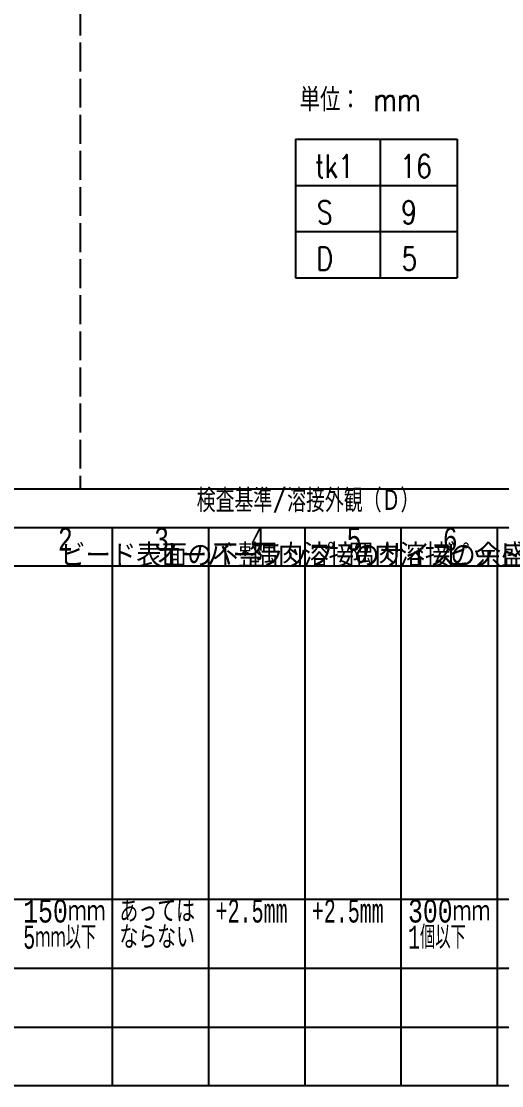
# Model space of a CAD drawing. Header units: millimetres. Extents: x -4568 to 36914, y -114 to 17788.
# Drawn here: x 5549 to 6048, y 15492 to 16598 of the extents above; entities that cross this region are included whole.
import ezdxf
from ezdxf.enums import TextEntityAlignment as Align

# ---------------------------------------------------------------- set-up
doc = ezdxf.new("R2010")
doc.units = ezdxf.units.MM
doc.header["$LTSCALE"] = 5
doc.linetypes.add('DASHED', pattern=[7.5, 6, -1.5])
doc.layers.get('0').update_dxf_attribs({"color": 255})
doc.layers.add('寸法', color=4, linetype='Continuous')
doc.layers.add('文字', color=7, linetype='Continuous')
doc.styles.add('04setumei', font='simplex.shx', dxfattribs={"width": 0.7, "height": 2.5, "bigfont": 'extfont2.shx'})
doc.styles.add('DLSTANDARD1', font='monotxt.shx', dxfattribs={"width": 0.6, "bigfont": 'extfont'})
doc.styles.add('TATEGAKI', font='txt', dxfattribs={"bigfont": 'bigfont.shx'})

msp = doc.modelspace()

# ---------------------------------------------------------------- linework, layer by layer
at = {"linetype": 'DASHED', "lineweight": -3}
msp.add_line((5610.369, 17588.38), (5610.369, 16112.38), dxfattribs=at)
at = {"linetype": 'Continuous', "lineweight": -3}
for p, q in [((3444, 16112.38), (6648, 16112.38)), ((3444, 16072.38), (6648, 16072.38)), ((3444, 16032.38), (6344, 16032.38)), ((3444, 15686.089), (6344, 15686.089)), ((3444, 15614.315), (6344, 15614.315)), ((3444, 15553.348), (6344, 15553.348))]:
    msp.add_line(p, q, dxfattribs=at)
msp.add_lwpolyline([(3444, 17708.38), (6648, 17708.38), (6648, 15492.38), (3444, 15492.38)], close=True, dxfattribs=at)
at = {"layer": '寸法'}
for p, q in [((5834.13, 16475.52), (5834.13, 16379.52)), ((5834.13, 16475.52), (6002.13, 16475.52)), ((5834.13, 16475.52), (5834.13, 16331.52)), ((5922.13, 16475.52), (5922.13, 16331.52)), ((6002.13, 16475.52), (6002.13, 16331.52)), ((5834.13, 16427.52), (6002.13, 16427.52)), ((5834.13, 16379.52), (6002.13, 16379.52)), ((5834.13, 16331.52), (6002.13, 16331.52))]:
    msp.add_line(p, q, dxfattribs=at)
at = {"layer": '寸法', "linetype": 'Continuous'}
for p, q in [((5644, 15492.38), (5644, 16072.38)), ((5744, 15492.38), (5744, 16072.38)), ((5844, 15492.38), (5844, 16072.38)), ((5944, 15492.38), (5944, 16072.38)), ((6044, 15492.38), (6044, 16072.38))]:
    msp.add_line(p, q, dxfattribs=at)

# ---------------------------------------------------------------- texts
at = {"layer": '寸法', "style": '04setumei', "width": 0.8}
msp.add_text('単位： mm', height=24, dxfattribs=at).set_placement((5838.505, 16504.558))
for s, p in [('tk1', (5874.588, 16447.52)), ('16', (5959.388, 16447.52)), ('S', (5864.53, 16399.52)), ('9', (5952.073, 16399.52)), ('D', (5864.53, 16351.52)), ('5', (5952.53, 16351.52))]:
    msp.add_text(s, height=24, dxfattribs=at).set_placement(p, align=Align.MIDDLE)
at = {"layer": '文字', "color": 0, "linetype": 'Continuous', "ltscale": 6, "style": 'DLSTANDARD1'}
for s, width, p in [('検査基準/溶接外観（Ｄ）', 0.74375, (5731.439, 16080.954)), ('2', 0.74375, (5587.207, 16040.954)), ('3', 0.74375, (5687.207, 16040.954)), ('4', 0.74375, (5787.207, 16040.954)), ('5', 0.74375, (5887.207, 16040.954)), ('6', 0.74375, (5987.207, 16040.954)), ('150ｍｍ', 0.74375, (5551.094, 15654.664)), ('あっては', 0.74375, (5651.094, 15654.664)), ('+2.5mm', 0.6, (5751.094, 15654.664)), ('+2.5mm', 0.6, (5851.094, 15654.664)), ('300ｍｍ', 0.74375, (5951.094, 15654.664)), ('5ｍｍ以下', 0.6, (5551.094, 15627.46)), ('ならない', 0.74375, (5651.094, 15627.46)), ('1個以下', 0.6, (5951.094, 15627.46))]:
    msp.add_text(s, height=24, dxfattribs=dict(at, width=width)).set_placement(p, align=Align.BOTTOM_LEFT)
at = {"layer": '文字', "color": 0, "linetype": 'Continuous', "ltscale": 6, "style": 'TATEGAKI'}
for s, p in [('ビード表面の不整', (5589.476, 16024.052)), ('オーバーラップ', (5689.476, 16024.052)), ('隅肉溶接のサイズ', (5789.476, 16024.052)), ('隅肉溶接の余盛高さ', (5889.476, 16024.052)), ('ピット', (5989.476, 16024.052))]:
    msp.add_text(s, height=24, dxfattribs=at).set_placement(p, align=Align.BOTTOM_LEFT)

doc.saveas('drawing.dxf')
